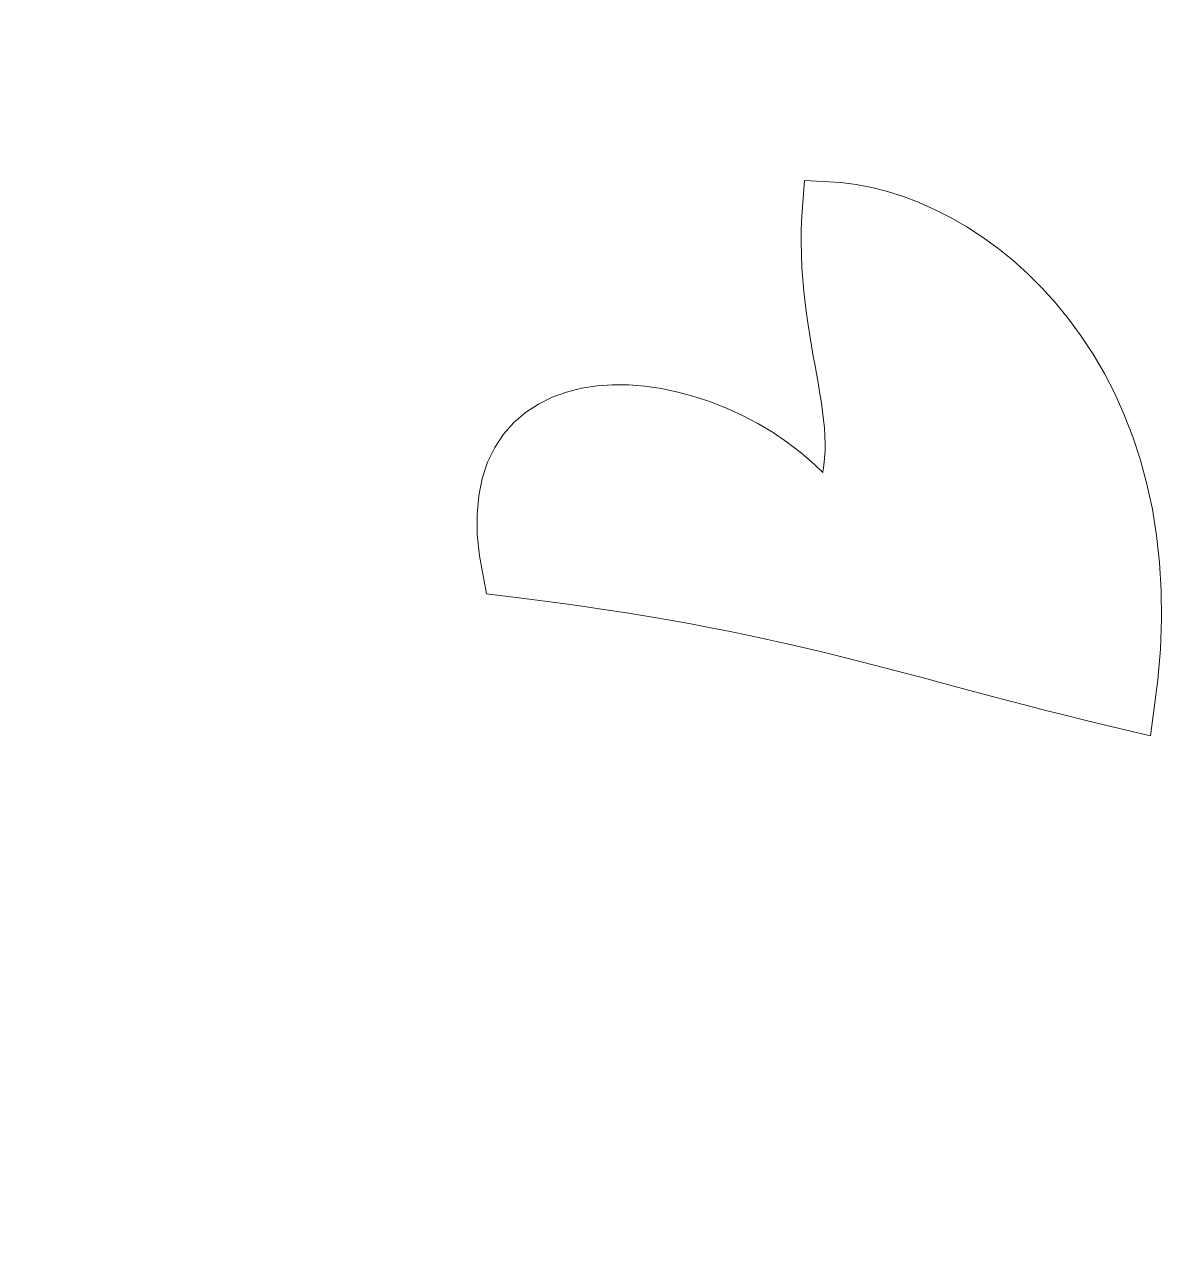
# Model space of a CAD drawing. Header units: centimetres. Extents: x -27.5 to -9.1, y -9.5 to -3.5.
# Drawn here: x -11.326 to -10.557, y -6.796 to -5.986 of the extents above; entities that cross this region are included whole.
import ezdxf

# ---------------------------------------------------------------- set-up
doc = ezdxf.new("R2010")
doc.units = ezdxf.units.CM
doc.header["$MEASUREMENT"] = 0
doc.layers.add('layer 1', color=7, linetype='Continuous')

msp = doc.modelspace()

# ---------------------------------------------------------------- linework, layer by layer
at = {"layer": 'layer 1', "color": 7, "lineweight": 9}
for points, knots in [([(-17.61788, -3.49494), (-17.61788, -3.49494), (-9.09457, -3.49494), (-9.09457, -3.49494), (-9.09457, -3.49494), (-9.09457, -3.49494), (-9.09457, -9.5), (-9.09457, -9.5), (-9.09457, -9.5), (-9.09457, -9.5), (-17.61788, -9.5), (-17.61788, -9.5), (-17.61788, -9.5), (-17.61788, -9.5), (-17.61788, -3.49494), (-17.61788, -3.49494)], [0, 0, 0, 0, 0.2, 0.2, 0.2, 0.2, 0.4, 0.4, 0.4, 0.4, 0.6, 0.6, 0.6, 0.6, 1, 1, 1, 1]), ([(-10.58338, -6.2761), (-10.58338, -6.2761), (-10.58842, -6.26071), (-10.58842, -6.26071), (-10.58842, -6.26071), (-10.58842, -6.26071), (-10.59413, -6.24597), (-10.59413, -6.24597), (-10.59413, -6.24597), (-10.59413, -6.24597), (-10.60045, -6.23189), (-10.60045, -6.23189), (-10.60045, -6.23189), (-10.60045, -6.23189), (-10.60736, -6.21847), (-10.60736, -6.21847), (-10.60736, -6.21847), (-10.60736, -6.21847), (-10.6148, -6.20572), (-10.6148, -6.20572), (-10.6148, -6.20572), (-10.6148, -6.20572), (-10.62274, -6.19363), (-10.62274, -6.19363), (-10.62274, -6.19363), (-10.62274, -6.19363), (-10.63113, -6.18221), (-10.63113, -6.18221), (-10.63113, -6.18221), (-10.63113, -6.18221), (-10.63992, -6.17146), (-10.63992, -6.17146), (-10.63992, -6.17146), (-10.63992, -6.17146), (-10.64908, -6.16139), (-10.64908, -6.16139), (-10.64908, -6.16139), (-10.64908, -6.16139), (-10.65857, -6.15198), (-10.65857, -6.15198), (-10.65857, -6.15198), (-10.65857, -6.15198), (-10.66833, -6.14325), (-10.66833, -6.14325), (-10.66833, -6.14325), (-10.66833, -6.14325), (-10.67833, -6.13519), (-10.67833, -6.13519), (-10.67833, -6.13519), (-10.67833, -6.13519), (-10.68852, -6.1278), (-10.68852, -6.1278), (-10.68852, -6.1278), (-10.68852, -6.1278), (-10.69887, -6.12109), (-10.69887, -6.12109), (-10.69887, -6.12109), (-10.69887, -6.12109), (-10.70934, -6.11504), (-10.70934, -6.11504), (-10.70934, -6.11504), (-10.70934, -6.11504), (-10.71989, -6.10966), (-10.71989, -6.10966), (-10.71989, -6.10966), (-10.71989, -6.10966), (-10.73048, -6.10496), (-10.73048, -6.10496), (-10.73048, -6.10496), (-10.73048, -6.10496), (-10.74107, -6.10093), (-10.74107, -6.10093), (-10.74107, -6.10093), (-10.74107, -6.10093), (-10.75162, -6.09758), (-10.75162, -6.09758), (-10.75162, -6.09758), (-10.75162, -6.09758), (-10.76211, -6.0949), (-10.76211, -6.0949), (-10.76211, -6.0949), (-10.76211, -6.0949), (-10.77248, -6.09291), (-10.77248, -6.09291), (-10.77248, -6.09291), (-10.77248, -6.09291), (-10.78272, -6.09161), (-10.78272, -6.09161), (-10.78272, -6.09161), (-10.78272, -6.09161), (-10.80691, -6.09016), (-10.80691, -6.09016), (-10.80691, -6.09016), (-10.80691, -6.09016), (-10.80859, -6.11368), (-10.80859, -6.11368), (-10.80859, -6.11368), (-10.80859, -6.11368), (-10.80895, -6.12256), (-10.80895, -6.12256), (-10.80895, -6.12256), (-10.80895, -6.12256), (-10.80904, -6.13124), (-10.80904, -6.13124), (-10.80904, -6.13124), (-10.80904, -6.13124), (-10.8089, -6.13969), (-10.8089, -6.13969), (-10.8089, -6.13969), (-10.8089, -6.13969), (-10.80854, -6.14795), (-10.80854, -6.14795), (-10.80854, -6.14795), (-10.80854, -6.14795), (-10.808, -6.156), (-10.808, -6.156), (-10.808, -6.156), (-10.808, -6.156), (-10.80729, -6.16385), (-10.80729, -6.16385), (-10.80729, -6.16385), (-10.80729, -6.16385), (-10.80643, -6.1715), (-10.80643, -6.1715), (-10.80643, -6.1715), (-10.80643, -6.1715), (-10.80547, -6.17896), (-10.80547, -6.17896), (-10.80547, -6.17896), (-10.80547, -6.17896), (-10.80441, -6.18623), (-10.80441, -6.18623), (-10.80441, -6.18623), (-10.80441, -6.18623), (-10.80329, -6.19332), (-10.80329, -6.19332), (-10.80329, -6.19332), (-10.80329, -6.19332), (-10.80212, -6.20022), (-10.80212, -6.20022), (-10.80212, -6.20022), (-10.80212, -6.20022), (-10.80094, -6.20695), (-10.80094, -6.20695), (-10.80094, -6.20695), (-10.80094, -6.20695), (-10.79976, -6.2135), (-10.79976, -6.2135), (-10.79976, -6.2135), (-10.79976, -6.2135), (-10.79862, -6.21987), (-10.79862, -6.21987), (-10.79862, -6.21987), (-10.79862, -6.21987), (-10.79752, -6.22608), (-10.79752, -6.22608), (-10.79752, -6.22608), (-10.79752, -6.22608), (-10.7965, -6.23212), (-10.7965, -6.23212), (-10.7965, -6.23212), (-10.7965, -6.23212), (-10.79559, -6.238), (-10.79559, -6.238), (-10.79559, -6.238), (-10.79559, -6.238), (-10.79478, -6.24372), (-10.79478, -6.24372), (-10.79478, -6.24372), (-10.79478, -6.24372), (-10.79411, -6.24928), (-10.79411, -6.24928), (-10.79411, -6.24928), (-10.79411, -6.24928), (-10.7936, -6.25468), (-10.7936, -6.25468), (-10.7936, -6.25468), (-10.7936, -6.25468), (-10.79325, -6.25994), (-10.79325, -6.25994), (-10.79325, -6.25994), (-10.79325, -6.25994), (-10.7931, -6.26505), (-10.7931, -6.26505), (-10.7931, -6.26505), (-10.7931, -6.26505), (-10.79314, -6.27002), (-10.79314, -6.27002), (-10.79314, -6.27002), (-10.79314, -6.27002), (-10.7934, -6.27486), (-10.7934, -6.27486), (-10.7934, -6.27486), (-10.7934, -6.27486), (-10.79389, -6.27959), (-10.79389, -6.27959), (-10.79389, -6.27959), (-10.79389, -6.27959), (-10.79462, -6.28422), (-10.79462, -6.28422), (-10.79462, -6.28422), (-10.79462, -6.28422), (-10.79467, -6.28447), (-10.79467, -6.28447), (-10.79467, -6.28447), (-10.79467, -6.28447), (-10.80005, -6.27915), (-10.80005, -6.27915), (-10.80005, -6.27915), (-10.80005, -6.27915), (-10.80882, -6.27152), (-10.80882, -6.27152), (-10.80882, -6.27152), (-10.80882, -6.27152), (-10.81807, -6.26443), (-10.81807, -6.26443), (-10.81807, -6.26443), (-10.81807, -6.26443), (-10.82773, -6.25788), (-10.82773, -6.25788), (-10.82773, -6.25788), (-10.82773, -6.25788), (-10.83774, -6.25189), (-10.83774, -6.25189), (-10.83774, -6.25189), (-10.83774, -6.25189), (-10.84805, -6.24647), (-10.84805, -6.24647), (-10.84805, -6.24647), (-10.84805, -6.24647), (-10.85859, -6.24164), (-10.85859, -6.24164), (-10.85859, -6.24164), (-10.85859, -6.24164), (-10.86931, -6.23742), (-10.86931, -6.23742), (-10.86931, -6.23742), (-10.86931, -6.23742), (-10.88016, -6.23382), (-10.88016, -6.23382), (-10.88016, -6.23382), (-10.88016, -6.23382), (-10.89107, -6.23087), (-10.89107, -6.23087), (-10.89107, -6.23087), (-10.89107, -6.23087), (-10.902, -6.2286), (-10.902, -6.2286), (-10.902, -6.2286), (-10.902, -6.2286), (-10.9129, -6.22702), (-10.9129, -6.22702), (-10.9129, -6.22702), (-10.9129, -6.22702), (-10.92372, -6.22618), (-10.92372, -6.22618), (-10.92372, -6.22618), (-10.92372, -6.22618), (-10.9344, -6.22609), (-10.9344, -6.22609), (-10.9344, -6.22609), (-10.9344, -6.22609), (-10.9449, -6.22682), (-10.9449, -6.22682), (-10.9449, -6.22682), (-10.9449, -6.22682), (-10.95515, -6.2284), (-10.95515, -6.2284), (-10.95515, -6.2284), (-10.95515, -6.2284), (-10.96509, -6.23089), (-10.96509, -6.23089), (-10.96509, -6.23089), (-10.96509, -6.23089), (-10.97466, -6.23434), (-10.97466, -6.23434), (-10.97466, -6.23434), (-10.97466, -6.23434), (-10.98375, -6.23883), (-10.98375, -6.23883), (-10.98375, -6.23883), (-10.98375, -6.23883), (-10.99224, -6.2444), (-10.99224, -6.2444), (-10.99224, -6.2444), (-10.99224, -6.2444), (-11.00001, -6.25107), (-11.00001, -6.25107), (-11.00001, -6.25107), (-11.00001, -6.25107), (-11.0069, -6.25884), (-11.0069, -6.25884), (-11.0069, -6.25884), (-11.0069, -6.25884), (-11.01279, -6.26767), (-11.01279, -6.26767), (-11.01279, -6.26767), (-11.01279, -6.26767), (-11.01755, -6.2775), (-11.01755, -6.2775), (-11.01755, -6.2775), (-11.01755, -6.2775), (-11.02113, -6.28825), (-11.02113, -6.28825), (-11.02113, -6.28825), (-11.02113, -6.28825), (-11.02348, -6.29987), (-11.02348, -6.29987), (-11.02348, -6.29987), (-11.02348, -6.29987), (-11.02458, -6.31232), (-11.02458, -6.31232), (-11.02458, -6.31232), (-11.02458, -6.31232), (-11.02442, -6.32562), (-11.02442, -6.32562), (-11.02442, -6.32562), (-11.02442, -6.32562), (-11.02298, -6.33976), (-11.02298, -6.33976), (-11.02298, -6.33976), (-11.02298, -6.33976), (-11.01836, -6.365), (-11.01836, -6.365), (-11.01836, -6.365), (-11.01836, -6.365), (-10.98971, -6.36854), (-10.98971, -6.36854), (-10.98971, -6.36854), (-10.98971, -6.36854), (-10.97262, -6.37078), (-10.97262, -6.37078), (-10.97262, -6.37078), (-10.97262, -6.37078), (-10.95619, -6.37306), (-10.95619, -6.37306), (-10.95619, -6.37306), (-10.95619, -6.37306), (-10.94037, -6.37538), (-10.94037, -6.37538), (-10.94037, -6.37538), (-10.94037, -6.37538), (-10.92514, -6.37773), (-10.92514, -6.37773), (-10.92514, -6.37773), (-10.92514, -6.37773), (-10.91044, -6.38013), (-10.91044, -6.38013), (-10.91044, -6.38013), (-10.91044, -6.38013), (-10.89623, -6.38257), (-10.89623, -6.38257), (-10.89623, -6.38257), (-10.89623, -6.38257), (-10.8825, -6.38505), (-10.8825, -6.38505), (-10.8825, -6.38505), (-10.8825, -6.38505), (-10.86918, -6.38757), (-10.86918, -6.38757), (-10.86918, -6.38757), (-10.86918, -6.38757), (-10.85626, -6.39012), (-10.85626, -6.39012), (-10.85626, -6.39012), (-10.85626, -6.39012), (-10.84368, -6.39272), (-10.84368, -6.39272), (-10.84368, -6.39272), (-10.84368, -6.39272), (-10.83141, -6.39535), (-10.83141, -6.39535), (-10.83141, -6.39535), (-10.83141, -6.39535), (-10.81942, -6.39802), (-10.81942, -6.39802), (-10.81942, -6.39802), (-10.81942, -6.39802), (-10.80765, -6.40073), (-10.80765, -6.40073), (-10.80765, -6.40073), (-10.80765, -6.40073), (-10.79609, -6.40347), (-10.79609, -6.40347), (-10.79609, -6.40347), (-10.79609, -6.40347), (-10.78468, -6.40626), (-10.78468, -6.40626), (-10.78468, -6.40626), (-10.78468, -6.40626), (-10.77339, -6.40908), (-10.77339, -6.40908), (-10.77339, -6.40908), (-10.77339, -6.40908), (-10.76217, -6.41194), (-10.76217, -6.41194), (-10.76217, -6.41194), (-10.76217, -6.41194), (-10.751, -6.41483), (-10.751, -6.41483), (-10.751, -6.41483), (-10.751, -6.41483), (-10.73983, -6.41777), (-10.73983, -6.41777), (-10.73983, -6.41777), (-10.73983, -6.41777), (-10.72863, -6.42074), (-10.72863, -6.42074), (-10.72863, -6.42074), (-10.72863, -6.42074), (-10.71737, -6.42374), (-10.71737, -6.42374), (-10.71737, -6.42374), (-10.71737, -6.42374), (-10.70599, -6.42678), (-10.70599, -6.42678), (-10.70599, -6.42678), (-10.70599, -6.42678), (-10.69447, -6.42986), (-10.69447, -6.42986), (-10.69447, -6.42986), (-10.69447, -6.42986), (-10.68277, -6.43297), (-10.68277, -6.43297), (-10.68277, -6.43297), (-10.68277, -6.43297), (-10.67085, -6.43611), (-10.67085, -6.43611), (-10.67085, -6.43611), (-10.67085, -6.43611), (-10.65868, -6.43929), (-10.65868, -6.43929), (-10.65868, -6.43929), (-10.65868, -6.43929), (-10.64621, -6.4425), (-10.64621, -6.4425), (-10.64621, -6.4425), (-10.64621, -6.4425), (-10.63343, -6.44574), (-10.63343, -6.44574), (-10.63343, -6.44574), (-10.63343, -6.44574), (-10.62028, -6.44901), (-10.62028, -6.44901), (-10.62028, -6.44901), (-10.62028, -6.44901), (-10.60673, -6.45231), (-10.60673, -6.45231), (-10.60673, -6.45231), (-10.60673, -6.45231), (-10.57676, -6.45944), (-10.57676, -6.45944), (-10.57676, -6.45944), (-10.57676, -6.45944), (-10.5719, -6.42232), (-10.5719, -6.42232), (-10.5719, -6.42232), (-10.5719, -6.42232), (-10.57016, -6.40184), (-10.57016, -6.40184), (-10.57016, -6.40184), (-10.57016, -6.40184), (-10.56941, -6.38197), (-10.56941, -6.38197), (-10.56941, -6.38197), (-10.56941, -6.38197), (-10.5696, -6.36274), (-10.5696, -6.36274), (-10.5696, -6.36274), (-10.5696, -6.36274), (-10.5707, -6.34414), (-10.5707, -6.34414), (-10.5707, -6.34414), (-10.5707, -6.34414), (-10.57267, -6.32617), (-10.57267, -6.32617), (-10.57267, -6.32617), (-10.57267, -6.32617), (-10.57546, -6.30883), (-10.57546, -6.30883), (-10.57546, -6.30883), (-10.57546, -6.30883), (-10.57905, -6.29214), (-10.57905, -6.29214), (-10.57905, -6.29214), (-10.57905, -6.29214), (-10.58338, -6.2761), (-10.58338, -6.2761)], [0, 0, 0, 0, 0.00813, 0.00813, 0.00813, 0.00813, 0.01626, 0.01626, 0.01626, 0.01626, 0.02439, 0.02439, 0.02439, 0.02439, 0.03252, 0.03252, 0.03252, 0.03252, 0.04065, 0.04065, 0.04065, 0.04065, 0.04878, 0.04878, 0.04878, 0.04878, 0.056911, 0.056911, 0.056911, 0.056911, 0.065041, 0.065041, 0.065041, 0.065041, 0.073171, 0.073171, 0.073171, 0.073171, 0.081301, 0.081301, 0.081301, 0.081301, 0.089431, 0.089431, 0.089431, 0.089431, 0.097561, 0.097561, 0.097561, 0.097561, 0.105691, 0.105691, 0.105691, 0.105691, 0.113821, 0.113821, 0.113821, 0.113821, 0.121951, 0.121951, 0.121951, 0.121951, 0.130081, 0.130081, 0.130081, 0.130081, 0.138211, 0.138211, 0.138211, 0.138211, 0.146341, 0.146341, 0.146341, 0.146341, 0.154472, 0.154472, 0.154472, 0.154472, 0.162602, 0.162602, 0.162602, 0.162602, 0.170732, 0.170732, 0.170732, 0.170732, 0.178862, 0.178862, 0.178862, 0.178862, 0.186992, 0.186992, 0.186992, 0.186992, 0.195122, 0.195122, 0.195122, 0.195122, 0.203252, 0.203252, 0.203252, 0.203252, 0.211382, 0.211382, 0.211382, 0.211382, 0.219512, 0.219512, 0.219512, 0.219512, 0.227642, 0.227642, 0.227642, 0.227642, 0.235772, 0.235772, 0.235772, 0.235772, 0.243902, 0.243902, 0.243902, 0.243902, 0.252033, 0.252033, 0.252033, 0.252033, 0.260163, 0.260163, 0.260163, 0.260163, 0.268293, 0.268293, 0.268293, 0.268293, 0.276423, 0.276423, 0.276423, 0.276423, 0.284553, 0.284553, 0.284553, 0.284553, 0.292683, 0.292683, 0.292683, 0.292683, 0.300813, 0.300813, 0.300813, 0.300813, 0.308943, 0.308943, 0.308943, 0.308943, 0.317073, 0.317073, 0.317073, 0.317073, 0.325203, 0.325203, 0.325203, 0.325203, 0.333333, 0.333333, 0.333333, 0.333333, 0.341463, 0.341463, 0.341463, 0.341463, 0.349593, 0.349593, 0.349593, 0.349593, 0.357724, 0.357724, 0.357724, 0.357724, 0.365854, 0.365854, 0.365854, 0.365854, 0.373984, 0.373984, 0.373984, 0.373984, 0.382114, 0.382114, 0.382114, 0.382114, 0.390244, 0.390244, 0.390244, 0.390244, 0.398374, 0.398374, 0.398374, 0.398374, 0.406504, 0.406504, 0.406504, 0.406504, 0.414634, 0.414634, 0.414634, 0.414634, 0.422764, 0.422764, 0.422764, 0.422764, 0.430894, 0.430894, 0.430894, 0.430894, 0.439024, 0.439024, 0.439024, 0.439024, 0.447154, 0.447154, 0.447154, 0.447154, 0.455285, 0.455285, 0.455285, 0.455285, 0.463415, 0.463415, 0.463415, 0.463415, 0.471545, 0.471545, 0.471545, 0.471545, 0.479675, 0.479675, 0.479675, 0.479675, 0.487805, 0.487805, 0.487805, 0.487805, 0.495935, 0.495935, 0.495935, 0.495935, 0.504065, 0.504065, 0.504065, 0.504065, 0.512195, 0.512195, 0.512195, 0.512195, 0.520325, 0.520325, 0.520325, 0.520325, 0.528455, 0.528455, 0.528455, 0.528455, 0.536585, 0.536585, 0.536585, 0.536585, 0.544715, 0.544715, 0.544715, 0.544715, 0.552846, 0.552846, 0.552846, 0.552846, 0.560976, 0.560976, 0.560976, 0.560976, 0.569106, 0.569106, 0.569106, 0.569106, 0.577236, 0.577236, 0.577236, 0.577236, 0.585366, 0.585366, 0.585366, 0.585366, 0.593496, 0.593496, 0.593496, 0.593496, 0.601626, 0.601626, 0.601626, 0.601626, 0.609756, 0.609756, 0.609756, 0.609756, 0.617886, 0.617886, 0.617886, 0.617886, 0.626016, 0.626016, 0.626016, 0.626016, 0.634146, 0.634146, 0.634146, 0.634146, 0.642276, 0.642276, 0.642276, 0.642276, 0.650407, 0.650407, 0.650407, 0.650407, 0.658537, 0.658537, 0.658537, 0.658537, 0.666667, 0.666667, 0.666667, 0.666667, 0.674797, 0.674797, 0.674797, 0.674797, 0.682927, 0.682927, 0.682927, 0.682927, 0.691057, 0.691057, 0.691057, 0.691057, 0.699187, 0.699187, 0.699187, 0.699187, 0.707317, 0.707317, 0.707317, 0.707317, 0.715447, 0.715447, 0.715447, 0.715447, 0.723577, 0.723577, 0.723577, 0.723577, 0.731707, 0.731707, 0.731707, 0.731707, 0.739837, 0.739837, 0.739837, 0.739837, 0.747967, 0.747967, 0.747967, 0.747967, 0.756098, 0.756098, 0.756098, 0.756098, 0.764228, 0.764228, 0.764228, 0.764228, 0.772358, 0.772358, 0.772358, 0.772358, 0.780488, 0.780488, 0.780488, 0.780488, 0.788618, 0.788618, 0.788618, 0.788618, 0.796748, 0.796748, 0.796748, 0.796748, 0.804878, 0.804878, 0.804878, 0.804878, 0.813008, 0.813008, 0.813008, 0.813008, 0.821138, 0.821138, 0.821138, 0.821138, 0.829268, 0.829268, 0.829268, 0.829268, 0.837398, 0.837398, 0.837398, 0.837398, 0.845528, 0.845528, 0.845528, 0.845528, 0.853659, 0.853659, 0.853659, 0.853659, 0.861789, 0.861789, 0.861789, 0.861789, 0.869919, 0.869919, 0.869919, 0.869919, 0.878049, 0.878049, 0.878049, 0.878049, 0.886179, 0.886179, 0.886179, 0.886179, 0.894309, 0.894309, 0.894309, 0.894309, 0.902439, 0.902439, 0.902439, 0.902439, 0.910569, 0.910569, 0.910569, 0.910569, 0.918699, 0.918699, 0.918699, 0.918699, 0.926829, 0.926829, 0.926829, 0.926829, 0.934959, 0.934959, 0.934959, 0.934959, 0.943089, 0.943089, 0.943089, 0.943089, 0.95122, 0.95122, 0.95122, 0.95122, 0.95935, 0.95935, 0.95935, 0.95935, 0.96748, 0.96748, 0.96748, 0.96748, 0.97561, 0.97561, 0.97561, 0.97561, 0.98374, 0.98374, 0.98374, 0.98374, 1, 1, 1, 1])]:
    msp.add_open_spline(points, degree=3, knots=knots, dxfattribs=at)

doc.saveas('drawing.dxf')
